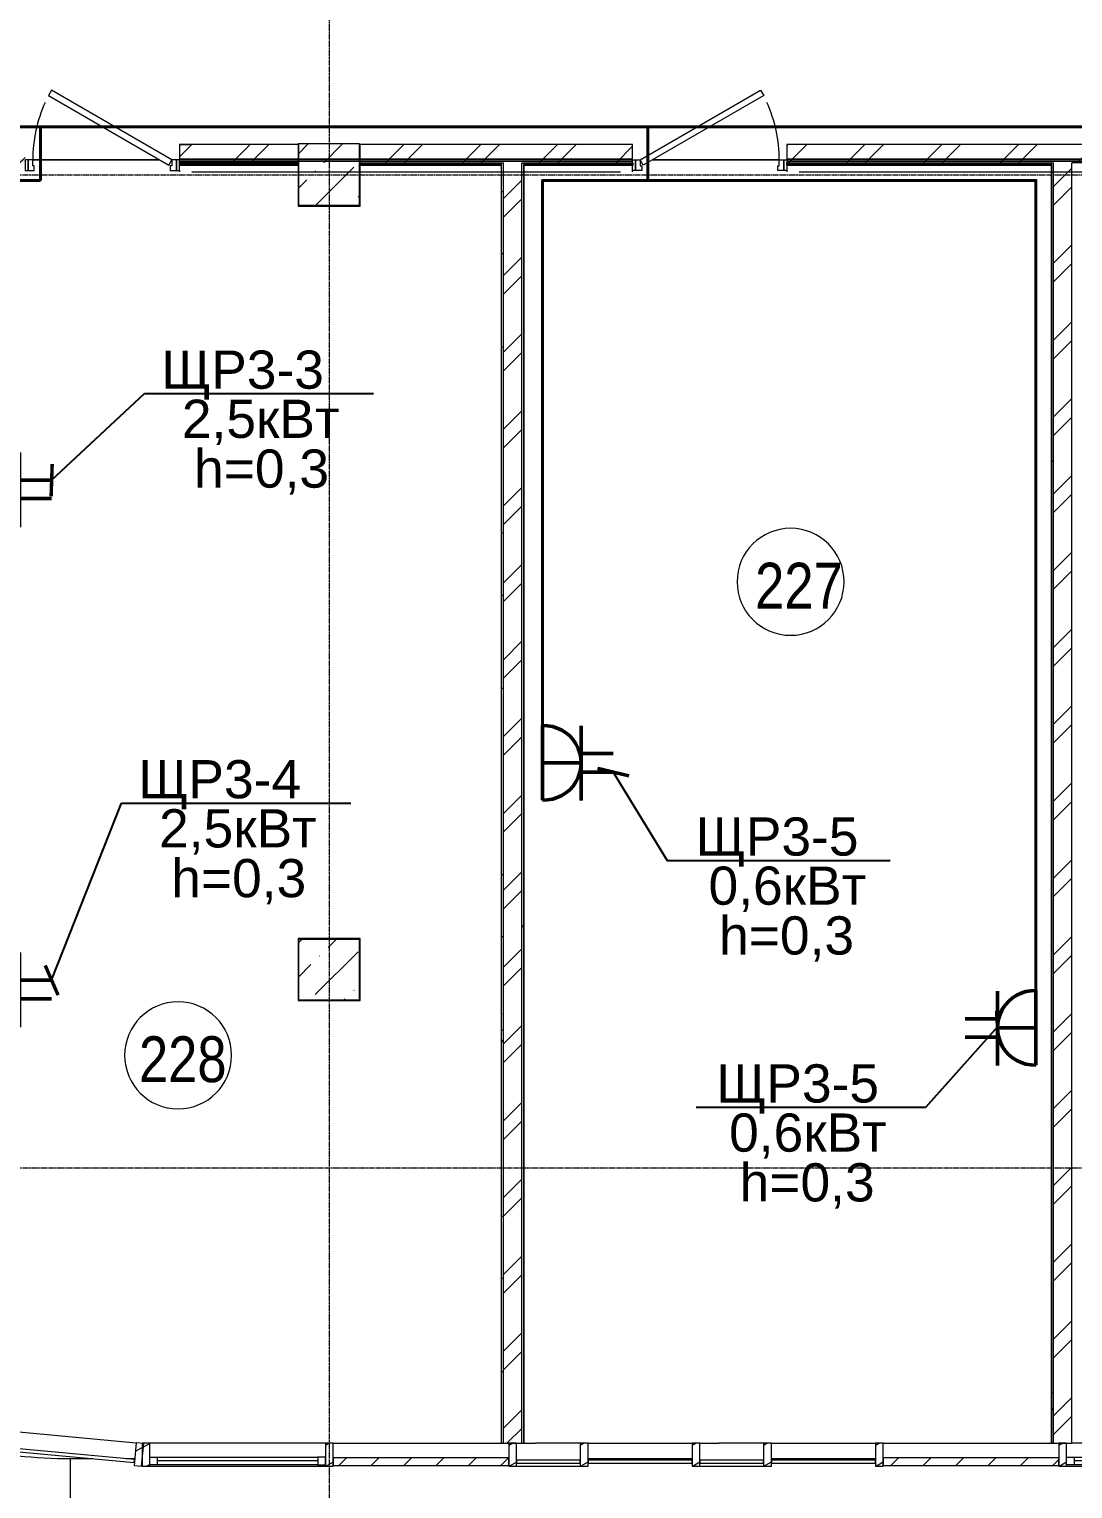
# Model space of a CAD drawing. Header units: metres. Extents: x 3659 to 143627, y -64119 to 51337.
# Drawn here: x 58099 to 64929, y -58883 to -49331 of the extents above; entities that cross this region are included whole.
import ezdxf

# ---------------------------------------------------------------- set-up
doc = ezdxf.new("R2010")
doc.units = ezdxf.units.M
doc.linetypes.add('ADSK_Линия сетки', pattern=[21, 12, -3, 3, -3])
for name, color, linetype, lineweight in [('A-AREA-IDEN', 7, 'Continuous', 9), ('A-DETL-MBND', 7, 'Continuous', 5), ('A-DOOR', 7, 'Continuous', 5), ('A-DOOR-FRAM', 7, 'Continuous', 13), ('A-FLOR', 7, 'Continuous', 5), ('A-GLAZ', 7, 'Continuous', 5), ('A-GLAZ-CURT', 7, 'Continuous', 5), ('A-GLAZ-CWMG', 7, 'Continuous', 5), ('A-WALL', 7, 'Continuous', 5), ('A-WALL-PATT', 7, 'Continuous', 18), ('S-COLS', 7, 'Continuous', 5), ('S-GRID', 7, 'Continuous', 9), ('Эл-свет раб.', 5, 'Continuous', 50), ('ЭЛ.сети', 5, 'Continuous', 100), ('ЭОМ', 7, 'Continuous', 40)]:
    doc.layers.add(name, color=color, linetype=linetype, lineweight=lineweight)
doc.styles.add('GOST Common_I_1', font='ARIALN.TTF', dxfattribs={"height": 300})
doc.styles.add('STYLE1', font='arial.ttf', dxfattribs={"height": 250})
doc.styles.add('ГОСТ 2.304', font='CS_Gost2304.shx', dxfattribs={"width": 0.85})
doc.dimstyles.new('СПДС', dxfattribs={"dimscale": 100, "dimtxt": 2.5, "dimasz": 2.5, "dimexe": 1.25, "dimexo": 0.625, "dimtad": 1, "dimdec": 0, "dimrnd": 0.001, "dimtxsty": 'ГОСТ 2.304', "dimblk": 'OBLIQUE', "dimcen": 2.5, "dimdle": 2, "dimadec": 0, "dimazin": 2, "dimtfac": 0.75, "dimtdec": 0, "dimtmove": 1, "dimatfit": 3, "dimfxl": 1, "dimtolj": 1, "dimarcsym": 1})
pattern_1 = [(45, (0, 0), (84.19025, 308.69666), [396.875, -79.375, 3.353, -76.022])]
pattern_2 = [(45, (0, 0), (-251.4472, 251.4472), []), (45, (0, 381), (-251.4472, 251.4472), [])]
pattern_3 = [(0, (0, 0), (812.8, 203.2), [33.528, -576.072, 33.528, -576.072, -3251.2]), (0, (0, 0), (812.8, 203.2), [-1219.2, 33.528, -1185.672, 33.528, -576.072, -1422.4]), (0, (0, 0), (812.8, 203.2), [-3048, 33.528, -372.872, 33.528, -982.472]), (120, (304.8, 101.6), (-582.37636, 602.30545), [33.528, -576.072, 33.528, -576.072, -3251.2]), (120, (304.8, 101.6), (-582.37636, 602.30545), [-1219.2, 33.528, -1185.672, 33.528, -576.072, -1422.4]), (120, (304.8, 101.6), (-582.37636, 602.30545), [-3048, 33.528, -372.872, 33.528, -982.472]), (240, (406.4, 508), (-230.42364, -805.50545), [33.528, -576.072, 33.528, -576.072, -3251.2]), (240, (406.4, 508), (-230.42364, -805.50545), [-1219.2, 33.528, -1185.672, 33.528, -576.072, -1422.4]), (240, (406.4, 508), (-230.42364, -805.50545), [-3048, 33.528, -372.872, 33.528, -982.472])]
pattern_4 = [(30, (0, 0), (-60, 103.92305), [])]
pattern_5 = [(0, (7e-11, -700), (812.8, 203.2), [33.528, -576.072, 33.528, -576.072, -3251.2]), (0, (7e-11, -700), (812.8, 203.2), [-1219.2, 33.528, -1185.672, 33.528, -576.072, -1422.4]), (0, (7e-11, -700), (812.8, 203.2), [-3048, 33.528, -372.872, 33.528, -982.472]), (120, (304.8, -598.4), (-582.37636, 602.30545), [33.528, -576.072, 33.528, -576.072, -3251.2]), (120, (304.8, -598.4), (-582.37636, 602.30545), [-1219.2, 33.528, -1185.672, 33.528, -576.072, -1422.4]), (120, (304.8, -598.4), (-582.37636, 602.30545), [-3048, 33.528, -372.872, 33.528, -982.472]), (240, (406.4, -192), (-230.42364, -805.50545), [33.528, -576.072, 33.528, -576.072, -3251.2]), (240, (406.4, -192), (-230.42364, -805.50545), [-1219.2, 33.528, -1185.672, 33.528, -576.072, -1422.4]), (240, (406.4, -192), (-230.42364, -805.50545), [-3048, 33.528, -372.872, 33.528, -982.472])]

# ---------------------------------------------------------------- blocks, each defined once
blk = doc.blocks.new('КДП АПК - КР_rvt-1-2 этаж')
at = {"layer": 'S-COLS', "lineweight": 20}
h = blk.add_hatch(dxfattribs=at)
h.set_pattern_fill('FP_137', color=256, style=0, pattern_type=2)
h.set_pattern_definition(pattern_1)
h.paths.add_polyline_path([(59862.7, -49845.6), (60262.7, -49845.6), (60262.7, -49445.6), (59862.7, -49445.6), (59862.7, -49686.5)], flags=0)
h = blk.add_hatch(dxfattribs=at)
h.set_pattern_fill('FP_137', color=256, style=0, pattern_type=2)
h.set_pattern_definition(pattern_1)
h.paths.add_polyline_path([(59862.7, -55045.6), (60262.7, -55045.6), (60262.7, -54645.6), (59862.7, -54645.6)], flags=0)
for p, q in [((60262.7, -49445.6), (59862.7, -49445.6)), ((59862.7, -49445.6), (59862.7, -49845.6)), ((60262.7, -49845.6), (60262.7, -49445.6)), ((59862.7, -49845.6), (60262.7, -49845.6)), ((60262.7, -54645.6), (59862.7, -54645.6)), ((59862.7, -54645.6), (59862.7, -55045.6)), ((60262.7, -55045.6), (60262.7, -54645.6)), ((59862.7, -55045.6), (60262.7, -55045.6))]:
    blk.add_line(p, q, dxfattribs=at)
blk = doc.blocks.new('Прямоугольный импост - 50 x 150мм-1636903-2 этаж')
at = {"layer": 'A-GLAZ-CWMG'}
h = blk.add_hatch(dxfattribs=at)
h.set_pattern_fill('FP_43', color=256, style=0, pattern_type=2)
h.set_pattern_definition([(150, (58837.65, 58705.49), (-60, -103.92305), [])])
h.paths.add_polyline_path([(0, -30), (-50, -30), (-50, 120), (0, 120)], flags=0)
at = {"layer": 'A-GLAZ-CWMG', "lineweight": 18}
for p, q in [((-50, -30), (-50, 120)), ((-50, 120), (0, 120)), ((0, 120), (0, -30)), ((0, -30), (-50, -30))]:
    blk.add_line(p, q, dxfattribs=at)
blk = doc.blocks.new('M_Тент витража777 - M_Тент витража одинарное справо-2392832-2 этаж')
at = {"layer": 'A-GLAZ', "lineweight": 13}
for p, q in [((-525, 20), (-575, 20)), ((-575, 20), (-575, -30)), ((-575, -30), (-575, 20)), ((-525, -30), (-525, 20)), ((525, -30), (525, 20)), ((525, 20), (575, 20)), ((575, 20), (575, -30)), ((575, 20), (575, -30)), ((-575, -30), (-525, -30)), ((-525, -4.6), (525, -4.6)), ((575, -30), (525, -30))]:
    blk.add_line(p, q, dxfattribs=at)
at = {"layer": 'A-GLAZ'}
for p, q in [((-525, 20), (525, 20)), ((525, -30), (-525, -30))]:
    blk.add_line(p, q, dxfattribs=at)
blk = doc.blocks.new('Системная панель - Сплошная-V46-2 этаж')
at = {"layer": 'A-GLAZ-CURT'}
h = blk.add_hatch(dxfattribs=at)
h.set_pattern_fill('FP_60', color=256, style=0, pattern_type=2)
h.set_pattern_definition([(225, (64262.65, -58705.49), (106.06602, -106.06602), [])])
h.paths.add_polyline_path([(575, 25), (-575, 25), (-575, -25), (575, -25)], flags=0)
at = {"layer": 'A-GLAZ-CURT', "lineweight": 13}
for p, q in [((575, 25), (-575, 25)), ((-575, 25), (-575, -25)), ((575, -25), (575, 25)), ((-575, -25), (575, -25))]:
    blk.add_line(p, q, dxfattribs=at)
blk = doc.blocks.new('Системная панель - Сплошная-V47-2 этаж')
at = {"layer": 'A-GLAZ-CURT'}
h = blk.add_hatch(dxfattribs=at)
h.set_pattern_fill('FP_61', color=256, style=0, pattern_type=2)
h.set_pattern_definition([(225, (60662.65, -58705.49), (106.06602, -106.06602), [])])
h.paths.add_polyline_path([(-575, 25), (-575, -25), (575, -25), (575, 25)], flags=0)
at = {"layer": 'A-GLAZ-CURT', "lineweight": 13}
for p, q in [((575, 25), (-575, 25)), ((-575, 25), (-575, -25)), ((575, -25), (575, 25)), ((-575, -25), (575, -25))]:
    blk.add_line(p, q, dxfattribs=at)
blk = doc.blocks.new('Прямоугольный импост - 50 x 150мм-V51-2 этаж')
at = {"layer": 'A-GLAZ-CWMG'}
h = blk.add_hatch(dxfattribs=at)
h.set_pattern_fill('FP_65', color=256, style=0, pattern_type=2)
h.set_pattern_definition([(150, (64862.65, 58705.49), (-60, -103.92305), [])])
h.paths.add_polyline_path([(25, -30), (-25, -30), (-25, 120), (25, 120)], flags=0)
at = {"layer": 'A-GLAZ-CWMG', "lineweight": 18}
for p, q in [((-25, -30), (-25, 120)), ((-25, 120), (25, 120)), ((25, 120), (25, -30)), ((25, -30), (-25, -30))]:
    blk.add_line(p, q, dxfattribs=at)
blk = doc.blocks.new('Прямоугольный импост - 50 x 150мм-V52-2 этаж')
at = {"layer": 'A-DETL-MBND'}
for p, q in [((66037.7, -58585.5), (64922.7, -58585.5)), ((64887.7, -58735.5), (66037.7, -58735.5))]:
    blk.add_line(p, q, dxfattribs=at)
blk = doc.blocks.new('Прямоугольный импост - 50 x 150мм-V53-2 этаж')
at = {"layer": 'A-GLAZ-CWMG'}
h = blk.add_hatch(dxfattribs=at)
h.set_pattern_fill('FP_66', color=256, style=0, pattern_type=2)
h.set_pattern_definition([(150, (63662.65, 58705.49), (-60, -103.92305), [])])
h.paths.add_polyline_path([(25, -30), (-25, -30), (-25, 120), (25, 120)], flags=0)
at = {"layer": 'A-GLAZ-CWMG', "lineweight": 18}
for p, q in [((-25, -30), (-25, 120)), ((-25, 120), (25, 120)), ((25, 120), (25, -30)), ((25, -30), (-25, -30))]:
    blk.add_line(p, q, dxfattribs=at)
blk = doc.blocks.new('Прямоугольный импост - 50 x 150мм-V54-2 этаж')
at = {"layer": 'A-GLAZ-CWMG'}
h = blk.add_hatch(dxfattribs=at)
h.set_pattern_fill('FP_67', color=256, style=0, pattern_type=2)
h.set_pattern_definition([(150, (62462.65, 58705.49), (-60, -103.92305), [])])
h.paths.add_polyline_path([(25, -30), (-25, -30), (-25, 120), (25, 120)], flags=0)
at = {"layer": 'A-GLAZ-CWMG', "lineweight": 18}
for p, q in [((-25, -30), (-25, 120)), ((-25, 120), (25, 120)), ((25, 120), (25, -30)), ((25, -30), (-25, -30))]:
    blk.add_line(p, q, dxfattribs=at)
blk = doc.blocks.new('Прямоугольный импост - 50 x 150мм-V55-2 этаж')
at = {"layer": 'A-GLAZ-CWMG'}
h = blk.add_hatch(dxfattribs=at)
h.set_pattern_fill('FP_68', color=256, style=0, pattern_type=2)
h.set_pattern_definition([(150, (61262.65, 58705.49), (-60, -103.92305), [])])
h.paths.add_polyline_path([(25, -30), (-25, -30), (-25, 120), (25, 120)], flags=0)
at = {"layer": 'A-GLAZ-CWMG', "lineweight": 18}
for p, q in [((-25, -30), (-25, 120)), ((-25, 120), (25, 120)), ((25, 120), (25, -30)), ((25, -30), (-25, -30))]:
    blk.add_line(p, q, dxfattribs=at)
blk = doc.blocks.new('Прямоугольный импост - 50 x 150мм-1003911-2 этаж')
at = {"layer": 'A-DETL-MBND'}
for p, q in [((34837.7, -40435.7), (33687.7, -40435.7)), ((33687.7, -40585.7), (34837.7, -40585.7))]:
    blk.add_line(p, q, dxfattribs=at)
blk = doc.blocks.new('Системная панель - С остеклением-1637639-2 этаж')
at = {"layer": 'A-GLAZ-CURT', "lineweight": 13}
for p, q in [((74437.7, -58695.5), (73757.1, -58695.5)), ((73757.1, -58695.5), (73757.1, -58715.5)), ((73757.1, -58715.5), (74437.7, -58715.5)), ((74437.7, -58715.5), (74437.7, -58695.5))]:
    blk.add_line(p, q, dxfattribs=at)
blk = doc.blocks.new('Прямоугольный импост - 50 x 150мм-V57-2 этаж')
at = {"layer": 'A-GLAZ-CWMG'}
h = blk.add_hatch(dxfattribs=at)
h.set_pattern_fill('FP_70', color=256, style=0, pattern_type=2)
h.set_pattern_definition([(150, (60062.65, 58705.49), (-60, -103.92305), [])])
h.paths.add_polyline_path([(25, -30), (-25, -30), (-25, 120), (25, 120)], flags=0)
at = {"layer": 'A-GLAZ-CWMG', "lineweight": 18}
for p, q in [((-25, -30), (-25, 120)), ((-25, 120), (25, 120)), ((25, 120), (25, -30)), ((25, -30), (-25, -30))]:
    blk.add_line(p, q, dxfattribs=at)
blk = doc.blocks.new('Системная панель - С остеклением-1637792-2 этаж')
at = {"layer": 'A-GLAZ-CURT', "lineweight": 13}
for p, q in [((610.5, 10), (-610.5, 10)), ((-610.5, 10), (-610.5, -10)), ((610.5, -10), (610.5, 10)), ((-610.5, -10), (610.5, -10))]:
    blk.add_line(p, q, dxfattribs=at)
blk = doc.blocks.new('Прямоугольный импост - 50 x 150мм-1636920-2 этаж')
at = {"layer": 'A-GLAZ-CWMG'}
h = blk.add_hatch(dxfattribs=at)
h.set_pattern_fill('FP_132', color=256, style=0, pattern_type=2)
h.set_pattern_definition([(324.707, (-64002.32, -53027.41), (69.33095, 97.94498), [])])
h.paths.add_polyline_path([(0, 30), (0, -120), (-50, -120), (-50, 30)], flags=0)
at = {"layer": 'A-GLAZ-CWMG', "lineweight": 18}
for p, q in [((-50, 30), (0, 30)), ((-50, -120), (-50, 30)), ((0, 30), (0, -120)), ((0, -120), (-50, -120))]:
    blk.add_line(p, q, dxfattribs=at)
blk = doc.blocks.new('AC_Дверь_Однопольная_ДеревяннаяВнутренняя_ГОСТ6629-88 - ДГ 21-10-2287262-2 этаж')
at = {"layer": 'A-DOOR', "lineweight": 13}
for p, q in [((-455, 40), (333.1, 495)), ((333.1, 495), (353.1, 460.4)), ((353.1, 460.4), (-435, 5.4)), ((-435, 5.4), (-455, 40))]:
    blk.add_line(p, q, dxfattribs=at)
at = {"layer": 'A-DOOR', "lineweight": 18}
for p, q in [((-505, 40), (-485, 40)), ((-505, -30), (-505, 40)), ((-485, 40), (-485, -30)), ((485, 40), (505, 40)), ((485, -30), (485, 40)), ((505, 40), (505, -30)), ((-485, -30), (-505, -30)), ((505, -30), (485, -30))]:
    blk.add_line(p, q, dxfattribs=at)
at = {"layer": 'A-DOOR'}
blk.add_arc((-455, 40), 910, 0, 24.26352, dxfattribs=at)
at = {"layer": 'A-DOOR-FRAM'}
for p, q in [((-485, 40), (-455, 40)), ((-485, -30), (-485, 40)), ((-455, 40), (-455, 0)), ((-455, 0), (-445, 0)), ((-445, 0), (-445, -30)), ((445, 0), (455, 0)), ((445, -30), (445, 0)), ((455, 40), (485, 40)), ((455, 0), (455, 40)), ((485, 40), (485, -30)), ((-445, -30), (-485, -30)), ((485, -30), (445, -30))]:
    blk.add_line(p, q, dxfattribs=at)
blk = doc.blocks.new('AC_Дверь_Однопольная_ДеревяннаяВнутренняя_ГОСТ6629-88 - ДГ 21-10Л-2270753-2 этаж')
at = {"layer": 'A-DOOR', "lineweight": 13}
for p, q in [((-333.1, 495), (-353.1, 460.4)), ((455, 40), (-333.1, 495)), ((-353.1, 460.4), (435, 5.4)), ((435, 5.4), (455, 40))]:
    blk.add_line(p, q, dxfattribs=at)
at = {"layer": 'A-DOOR', "lineweight": 18}
for p, q in [((-485, 40), (-505, 40)), ((-505, 40), (-505, -30)), ((-485, -30), (-485, 40)), ((505, 40), (485, 40)), ((485, 40), (485, -30)), ((505, -30), (505, 40)), ((-505, -30), (-485, -30)), ((485, -30), (505, -30))]:
    blk.add_line(p, q, dxfattribs=at)
at = {"layer": 'A-DOOR'}
blk.add_arc((455, 40), 910, 155.73648, 180, dxfattribs=at)
at = {"layer": 'A-DOOR-FRAM'}
for p, q in [((-455, 40), (-485, 40)), ((-485, 40), (-485, -30)), ((-455, 0), (-455, 40)), ((-445, 0), (-455, 0)), ((-445, -30), (-445, 0)), ((455, 0), (445, 0)), ((445, 0), (445, -30)), ((485, 40), (455, 40)), ((455, 40), (455, 0)), ((485, -30), (485, 40)), ((-485, -30), (-445, -30)), ((445, -30), (485, -30))]:
    blk.add_line(p, q, dxfattribs=at)
blk = doc.blocks.new('Системная панель - С остеклением-1637640-2 этаж')
at = {"layer": 'A-GLAZ-CURT', "lineweight": 13}
for p, q in [((83305, -58695.5), (82887.7, -58695.5)), ((82887.7, -58695.5), (82887.7, -58715.5)), ((82887.7, -58715.5), (83305, -58715.5)), ((83305, -58715.5), (83305, -58695.5))]:
    blk.add_line(p, q, dxfattribs=at)
blk = doc.blocks.new('двойная розетка штепсельная с заземляющим контактом скрытой установки IP20')
at = {"layer": 'Эл-свет раб.', "ltscale": 0.3}
for p, q in [((242830.7, -163233.1), (242830.7, -163443.7)), ((242951.4, -163233.1), (242951.4, -163443.7)), ((243132.4, -163443.7), (242644.8, -163443.7)), ((242891.1, -163695.8), (242891.1, -163443.6)), ((243134.9, -163695.8), (242647.2, -163695.8))]:
    blk.add_line(p, q, dxfattribs=at)
at = {"layer": 'Эл-свет раб.', "ltscale": 0.3, "extrusion": (0, 0, -1)}
blk.add_ellipse((242891.1, -163687.5), major_axis=(-172.5, 172.5), ratio=1, start_param=5.464002, end_param=8.673165, dxfattribs=at)
blk = doc.blocks.new('_Oblique')
at = {"color": 0, "linetype": 'ByBlock', "lineweight": -2}
blk.add_line((-0.5, -0.5), (0.5, 0.5), dxfattribs=at)
blk = doc.blocks.new('ПСС_Марка_помещения - Имя_2_5мм-224473-2 этаж')
at = {"layer": 'A-AREA-IDEN'}
for start, end in [(360, 180), (180, 360)]:
    blk.add_arc((-0.074, 0.039), 3.5, start, end, dxfattribs=at)

msp = doc.modelspace()

# ---------------------------------------------------------------- hatches: boundary and pattern name
at = {"layer": 'A-GLAZ-CWMG'}
h = msp.add_hatch(dxfattribs=at)
h.set_pattern_fill('FP_31', color=256, style=0, pattern_type=2)
h.set_pattern_definition(pattern_4)
h.paths.add_polyline_path([(61705.017, -58735.4621), (61757.1109, -58735.4621), (61757.1109, -58585.4621), (61705.017, -58585.4621)], flags=0)
h = msp.add_hatch(dxfattribs=at)
h.set_pattern_fill('FP_31', color=256, style=0, pattern_type=2)
h.set_pattern_definition(pattern_4)
h.paths.add_polyline_path([(62905.017, -58735.4621), (62957.1109, -58735.4621), (62957.1109, -58585.4621), (62905.017, -58585.4621)], flags=0)
at = {"layer": 'A-WALL-PATT', "lineweight": 5}
h = msp.add_hatch(dxfattribs=at)
h.set_pattern_fill('FP_1', color=256, style=0, pattern_type=2)
h.set_pattern_definition(pattern_2)
h.paths.add_polyline_path([(59839.3514, -50205.6443), (59862.6532, -50205.6443), (59862.6532, -50085.6443), (59082.6532, -50085.6443), (59082.6532, -50205.6443)], flags=0)
h.paths.add_polyline_path([(54262.6532, -50205.6443), (54522.6532, -50205.6443), (54522.6532, -50085.6443), (54262.6532, -50085.6443)], flags=0)
h.paths.add_polyline_path([(57654.6532, -50205.6443), (58072.6532, -50205.6443), (58072.6532, -50085.6443), (55532.6532, -50085.6443), (55532.6532, -50205.6443), (57642.6532, -50205.6443)], flags=0)
h = msp.add_hatch(dxfattribs=at)
h.set_pattern_fill('FP_1', color=256, style=0, pattern_type=2)
h.set_pattern_definition(pattern_2)
h.paths.add_polyline_path([(61337.6532, -50205.6443), (62047.6532, -50205.6443), (62047.6532, -50085.6443), (60262.6532, -50085.6443), (60262.6532, -50205.6443), (61334.6532, -50205.6443)], flags=0)
h.paths.add_polyline_path([(65862.6532, -50205.6443), (65862.6532, -50085.6443), (63057.6532, -50085.6443), (63057.6532, -50205.6443), (64987.8839, -50205.6443)], flags=0)
h = msp.add_hatch(dxfattribs=at)
h.set_pattern_fill('FP_40', color=256, style=0, pattern_type=2)
h.set_pattern_definition(pattern_5)
h.paths.add_polyline_path([(35862.6532, -50185.6443), (38522.6532, -50185.6443), (38522.6532, -50182.6443), (35862.6532, -50182.6443)], flags=0)
h.paths.add_polyline_path([(44462.2868, -50185.6443), (45652.6532, -50185.6443), (45652.6532, -50182.6443), (44462.2868, -50182.6443)], flags=0)
h.paths.add_polyline_path([(43364.0475, -50185.6443), (43452.2868, -50185.6443), (43452.2868, -50182.6443), (39532.6532, -50182.6443), (39532.6532, -50185.6443), (41304.6345, -50185.6443)], flags=0)
h.paths.add_polyline_path([(46662.6532, -50185.6443), (51182.6532, -50185.6443), (51182.6532, -50182.6443), (46662.6532, -50182.6443)], flags=0)
h.paths.add_polyline_path([(55532.6532, -50185.6443), (58072.6532, -50185.6443), (58072.6532, -50182.6443), (55532.6532, -50182.6443)], flags=0)
h.paths.add_polyline_path([(52192.6532, -50185.6443), (54522.6532, -50185.6443), (54522.6532, -50182.6443), (52192.6532, -50182.6443)], flags=0)
h.paths.add_polyline_path([(59082.6532, -50185.6443), (62047.6532, -50185.6443), (62047.6532, -50182.6443), (59082.6532, -50182.6443)], flags=0)
h.paths.add_polyline_path([(64987.8839, -50185.6443), (66522.6532, -50185.6443), (66522.6532, -50182.6443), (63057.6532, -50182.6443), (63057.6532, -50185.6443), (63958.1774, -50185.6443)], flags=0)
h.paths.add_polyline_path([(70136.4163, -50185.6443), (70202.6532, -50185.6443), (70202.6532, -50182.6443), (67532.6532, -50182.6443), (67532.6532, -50185.6443), (68077.0034, -50185.6443)], flags=0)
h.paths.add_polyline_path([(71212.6532, -50185.6443), (74557.6532, -50185.6443), (74557.6532, -50182.6443), (71212.6532, -50182.6443)], flags=0)
h.paths.add_polyline_path([(75567.6532, -50185.6443), (78260.6663, -50185.6443), (78260.6663, -50182.6443), (75567.6532, -50182.6443)], flags=0)
h = msp.add_hatch(dxfattribs=at)
h.set_pattern_fill('FP_40', color=256, style=0, pattern_type=2)
h.set_pattern_definition(pattern_5)
h.paths.add_polyline_path([(35875.1532, -50198.1443), (38522.6532, -50198.1443), (38522.6532, -50185.6443), (35875.1532, -50185.6443)], flags=0)
h.paths.add_polyline_path([(39532.6532, -50198.1443), (43452.2868, -50198.1443), (43452.2868, -50185.6443), (39532.6532, -50185.6443)], flags=0)
h.paths.add_polyline_path([(44462.2868, -50198.1443), (45652.6532, -50198.1443), (45652.6532, -50185.6443), (44462.2868, -50185.6443)], flags=0)
h.paths.add_polyline_path([(47482.8735, -50198.1443), (51182.6532, -50198.1443), (51182.6532, -50185.6443), (46662.6532, -50185.6443), (46662.6532, -50198.1443)], flags=0)
h.paths.add_polyline_path([(52192.6532, -50198.1443), (54522.6532, -50198.1443), (54522.6532, -50185.6443), (52192.6532, -50185.6443)], flags=0)
h.paths.add_polyline_path([(55532.6532, -50198.1443), (58072.6532, -50198.1443), (58072.6532, -50185.6443), (55532.6532, -50185.6443)], flags=0)
h.paths.add_polyline_path([(59082.6532, -50198.1443), (62047.6532, -50198.1443), (62047.6532, -50185.6443), (59082.6532, -50185.6443)], flags=0)
h.paths.add_polyline_path([(63057.6532, -50198.1443), (66522.6532, -50198.1443), (66522.6532, -50185.6443), (63057.6532, -50185.6443)], flags=0)
h.paths.add_polyline_path([(67532.6532, -50198.1443), (70202.6532, -50198.1443), (70202.6532, -50185.6443), (67532.6532, -50185.6443)], flags=0)
h.paths.add_polyline_path([(75567.6532, -50198.1443), (78262.6532, -50198.1443), (78262.6532, -50185.6443), (75567.6532, -50185.6443)], flags=0)
h.paths.add_polyline_path([(74557.6532, -50198.1443), (74557.6532, -50185.6443), (71212.6532, -50185.6443), (71212.6532, -50198.1443), (74255.2423, -50198.1443)], flags=0)
h = msp.add_hatch(dxfattribs=at)
h.set_pattern_fill('FP_40', color=256, style=0, pattern_type=2)
h.set_pattern_definition(pattern_3)
h.paths.add_polyline_path([(60262.6532, -50217.6443), (61202.6532, -50217.6443), (61202.6532, -50205.6443), (60262.6532, -50205.6443)], flags=0)
h = msp.add_hatch(dxfattribs=at)
h.set_pattern_fill('FP_40', color=256, style=0, pattern_type=2)
h.set_pattern_definition(pattern_3)
h.paths.add_polyline_path([(61190.6532, -50220.6443), (61190.6532, -50217.6443), (60265.6532, -50217.6443), (60265.6532, -50220.6443), (61187.6532, -50220.6443)], flags=0)
h = msp.add_hatch(dxfattribs=at)
h.set_pattern_fill('FP_40', color=256, style=0, pattern_type=2)
h.set_pattern_definition(pattern_3)
h.paths.add_polyline_path([(61190.6532, -58585.4621), (61190.6532, -50220.6443), (61187.6532, -50220.6443), (61187.6532, -58585.4621)], flags=0)
h = msp.add_hatch(dxfattribs=at)
h.set_pattern_fill('FP_40', color=256, style=0, pattern_type=2)
h.set_pattern_definition(pattern_3)
h.paths.add_polyline_path([(61190.6532, -58585.4621), (61202.6532, -58585.4621), (61202.6532, -50217.6443), (61190.6532, -50217.6443), (61190.6532, -57275.8297)], flags=0)
h = msp.add_hatch(dxfattribs=at)
h.set_pattern_fill('FP_1', color=256, style=0, pattern_type=2)
h.set_pattern_definition(pattern_2)
h.paths.add_polyline_path([(61202.6532, -58585.4621), (61322.6532, -58585.4621), (61322.6532, -50205.6443), (61202.6532, -50205.6443), (61202.6532, -57275.8297)], flags=0)
h = msp.add_hatch(dxfattribs=at)
h.set_pattern_fill('FP_40', color=256, style=0, pattern_type=2)
h.set_pattern_definition(pattern_3)
h.paths.add_polyline_path([(61334.6532, -58585.4621), (61334.6532, -50205.6443), (61322.6532, -50205.6443), (61322.6532, -58585.4621)], flags=0)
h = msp.add_hatch(dxfattribs=at)
h.set_pattern_fill('FP_40', color=256, style=0, pattern_type=2)
h.set_pattern_definition(pattern_3)
h.paths.add_polyline_path([(61337.6532, -58585.4621), (61337.6532, -50217.6443), (61334.6532, -50217.6443), (61334.6532, -58585.4621)], flags=0)
h = msp.add_hatch(dxfattribs=at)
h.set_pattern_fill('FP_40', color=256, style=0, pattern_type=2)
h.set_pattern_definition(pattern_3)
h.paths.add_polyline_path([(64790.6532, -58585.4621), (64790.6532, -50220.6443), (64787.6532, -50220.6443), (64787.6532, -58585.4621)], flags=0)
h = msp.add_hatch(dxfattribs=at)
h.set_pattern_fill('FP_40', color=256, style=0, pattern_type=2)
h.set_pattern_definition(pattern_3)
h.paths.add_polyline_path([(64802.6532, -58585.4621), (64802.6532, -50217.6443), (64790.6532, -50217.6443), (64790.6532, -58585.4621)], flags=0)
h = msp.add_hatch(dxfattribs=at)
h.set_pattern_fill('FP_1', color=256, style=0, pattern_type=2)
h.set_pattern_definition(pattern_2)
h.paths.add_polyline_path([(64802.6532, -58585.4621), (64922.6532, -58585.4621), (64922.6532, -50205.6443), (64802.6532, -50205.6443), (64802.6532, -57275.8297)], flags=0)

# ---------------------------------------------------------------- linework, layer by layer
at = {"layer": 'A-DETL-MBND'}
for p, q in [((58369.9839, -59585.6443), (58369.9839, -58685.6443)), ((58369.9839, -58685.6443), (58515.0879, -58685.6443)), ((58731.891, -58685.6443), (58789.2772, -58685.6443)), ((61757.1109, -58685.6443), (62437.6532, -58685.6443)), ((62957.1109, -58685.6443), (63637.6532, -58685.6443))]:
    msp.add_line(p, q, dxfattribs=at)
msp.add_arc((58369.9839, -55535.6443), 3150, 257.44258645, 270, dxfattribs=at)
at = {"layer": 'A-FLOR', "lineweight": 18}
for p, q in [((58952.6532, -50185.6443), (58122.6532, -50185.6443)), ((58122.6532, -50185.6443), (58952.6532, -50185.6443)), ((63007.6532, -50185.6443), (62177.6532, -50185.6443)), ((62177.6532, -50185.6443), (63007.6532, -50185.6443)), ((57642.6532, -58474.2741), (58798.9385, -58581.3977)), ((60087.6532, -58585.4621), (61187.6532, -58585.4621)), ((61337.6532, -58585.4621), (61412.5966, -58585.4621)), ((61757.1109, -58585.4621), (62437.6532, -58585.4621)), ((62487.6532, -58585.4621), (62612.5966, -58585.4621)), ((62957.1109, -58585.4621), (63637.6532, -58585.4621)), ((63687.6532, -58585.4621), (64787.6532, -58585.4621))]:
    msp.add_line(p, q, dxfattribs=at)
at = {"layer": 'A-GLAZ-CWMG'}
for p, q in [((61705.017, -58585.4621), (61412.5966, -58585.4621)), ((62905.017, -58585.4621), (62612.5966, -58585.4621)), ((61287.6532, -58735.4621), (61705.017, -58735.4621)), ((62487.6532, -58735.4621), (62905.017, -58735.4621))]:
    msp.add_line(p, q, dxfattribs=at)
at = {"layer": 'A-GLAZ-CWMG', "lineweight": 18}
for p, q in [((61705.017, -58585.4621), (61705.017, -58735.4621)), ((61757.1109, -58585.4621), (61705.017, -58585.4621)), ((61757.1109, -58735.4621), (61757.1109, -58585.4621)), ((62905.017, -58585.4621), (62905.017, -58735.4621)), ((62957.1109, -58585.4621), (62905.017, -58585.4621)), ((62957.1109, -58735.4621), (62957.1109, -58585.4621)), ((61705.017, -58735.4621), (61757.1109, -58735.4621)), ((62905.017, -58735.4621), (62957.1109, -58735.4621))]:
    msp.add_line(p, q, dxfattribs=at)
at = {"layer": 'A-WALL', "lineweight": 18}
for p, q in [((59862.6532, -50085.6443), (59082.6532, -50085.6443)), ((59082.6532, -50085.6443), (59082.6532, -50205.6443)), ((59862.6532, -50205.6443), (59862.6532, -50085.6443)), ((62047.6532, -50085.6443), (60262.6532, -50085.6443)), ((60262.6532, -50085.6443), (60262.6532, -50485.6443)), ((62047.6532, -50205.6443), (62047.6532, -50085.6443)), ((65862.6532, -50085.6443), (63057.6532, -50085.6443)), ((63057.6532, -50085.6443), (63057.6532, -50205.6443)), ((59079.6532, -50205.6443), (59079.6532, -50220.6443)), ((59079.6532, -50220.6443), (59859.6532, -50220.6443)), ((62047.6532, -50182.6443), (59082.6532, -50182.6443)), ((59082.6532, -50182.6443), (59082.6532, -50185.6443)), ((59859.6532, -50220.6443), (59859.6532, -50488.6443)), ((59862.6532, -50485.6443), (59862.6532, -50205.6443)), ((60262.6532, -50205.6443), (60265.6532, -50205.6443)), ((60265.6532, -50488.6443), (60265.6532, -50220.6443)), ((60265.6532, -50220.6443), (61187.6532, -50220.6443)), ((61187.6532, -50220.6443), (61187.6532, -58585.4621)), ((61337.6532, -58585.4621), (61337.6532, -50220.6443)), ((61337.6532, -50220.6443), (62050.6532, -50220.6443)), ((62047.6532, -50185.6443), (62047.6532, -50182.6443)), ((62050.6532, -50220.6443), (62050.6532, -50205.6443)), ((63054.6532, -50205.6443), (63054.6532, -50220.6443)), ((63054.6532, -50220.6443), (64787.6532, -50220.6443)), ((66522.6532, -50182.6443), (63057.6532, -50182.6443)), ((63057.6532, -50182.6443), (63057.6532, -50185.6443)), ((64787.6532, -50220.6443), (64787.6532, -58585.4621)), ((59082.6532, -50255.6443), (59082.6532, -50265.6443)), ((59162.6532, -50265.6443), (61967.6532, -50265.6443)), ((62047.6532, -50265.6443), (62047.6532, -50255.6443)), ((63057.6532, -50255.6443), (63057.6532, -50265.6443)), ((63137.6532, -50265.6443), (66442.6532, -50265.6443)), ((59859.6532, -50488.6443), (60265.6532, -50488.6443)), ((60262.6532, -50485.6443), (59862.6532, -50485.6443)), ((60265.6532, -55282.6443), (59859.6532, -55282.6443)), ((59859.6532, -55282.6443), (59859.6532, -55688.6443)), ((59862.6532, -55285.6443), (60262.6532, -55285.6443)), ((59862.6532, -55685.6443), (59862.6532, -55285.6443)), ((60262.6532, -55285.6443), (60262.6532, -55685.6443)), ((60265.6532, -55688.6443), (60265.6532, -55282.6443)), ((60262.6532, -55685.6443), (59862.6532, -55685.6443)), ((59859.6532, -55688.6443), (60265.6532, -55688.6443)), ((61187.6532, -58585.4621), (61337.6532, -58585.4621)), ((64787.6532, -58585.4621), (64922.6532, -58585.4621))]:
    msp.add_line(p, q, dxfattribs=at)
at = {"layer": 'A-WALL'}
for p, q in [((59082.6532, -50085.6443), (59162.6532, -50085.6443)), ((59862.6532, -50217.6443), (59079.6532, -50217.6443)), ((62047.6532, -50185.6443), (59082.6532, -50185.6443)), ((62047.6532, -50198.1443), (59082.6532, -50198.1443)), ((59082.6532, -50205.6443), (59862.6532, -50205.6443)), ((59862.6532, -50205.6443), (59082.6532, -50205.6443)), ((61190.6532, -50217.6443), (60262.6532, -50217.6443)), ((60265.6532, -50205.6443), (61202.6532, -50205.6443)), ((61190.6532, -58585.4621), (61190.6532, -50217.6443)), ((61202.6532, -58585.4621), (61202.6532, -50205.6443)), ((61322.6532, -58585.4621), (61322.6532, -50205.6443)), ((61322.6532, -50205.6443), (62047.6532, -50205.6443)), ((61334.6532, -50217.6443), (61334.6532, -58585.4621)), ((62050.6532, -50217.6443), (61334.6532, -50217.6443)), ((64790.6532, -50217.6443), (63054.6532, -50217.6443)), ((66522.6532, -50185.6443), (63057.6532, -50185.6443)), ((66522.6532, -50198.1443), (63057.6532, -50198.1443)), ((63057.6532, -50205.6443), (64802.6532, -50205.6443)), ((64790.6532, -58585.4621), (64790.6532, -50217.6443)), ((64802.6532, -58585.4621), (64802.6532, -50205.6443)), ((64922.6532, -58585.4621), (64922.6532, -50205.6443)), ((65862.6532, -50205.6443), (64922.6532, -50205.6443))]:
    msp.add_line(p, q, dxfattribs=at)
at = {"layer": 'S-GRID', "linetype": 'ADSK_Линия сетки'}
for p, q in [((60062.6532, -39055.6323), (60062.6532, -63301.3643)), ((95007.6236, -50285.6443), (30504.6406, -50285.6443)), ((95007.6236, -56785.6443), (31950.4397, -56785.6443))]:
    msp.add_line(p, q, dxfattribs=at)
at = {"layer": 'ЭЛ.сети', "color": 0, "lineweight": 40}
for points in [[(54622.6532, -49970.6443), (58172.6532, -49970.6443), (58172.6532, -50320.6443)], [(58172.6532, -49970.6443), (62147.6532, -49970.6443), (62147.6532, -50320.6443), (64687.6532, -50320.6443), (64687.6532, -55867.0141), (64687.6532, -55867.0141)], [(62147.6532, -49970.6443), (66622.6532, -49970.6443), (66622.6532, -50320.6443), (66365.6532, -50320.6443), (66365.6532, -50588.6443), (65022.6532, -50588.6443), (65022.6532, -55414.2123), (65022.6532, -58138.7412)], [(58172.6532, -50320.6443), (57783.5211, -50320.6443), (57783.5211, -55615.7561)], [(61458.645, -53888.804), (61458.645, -50320.6443), (62147.6532, -50320.6443)]]:
    msp.add_lwpolyline(points, dxfattribs=at)

# ---------------------------------------------------------------- block references
at = {"lineweight": 5}
msp.add_blockref('КДП АПК - КР_rvt-1-2 этаж', (-3, -637), dxfattribs=at)
at = {"layer": 'A-AREA-IDEN', "color": 18, "true_color": 0x000000, "xscale": 99.99999999999993, "yscale": 99.99999999999993, "zscale": 99.99999999999993}
for p in [(63089.275, -52951.6733), (59081.087, -56050.5915)]:
    msp.add_blockref('ПСС_Марка_помещения - Имя_2_5мм-224473-2 этаж', p, dxfattribs=at)
at = {"layer": 'A-DOOR'}
msp.add_blockref('AC_Дверь_Однопольная_ДеревяннаяВнутренняя_ГОСТ6629-88 - ДГ 21-10Л-2270753-2 этаж', (58577.6532, -50225.6443), dxfattribs=at)
at = {"layer": 'A-DOOR', "color": 8, "true_color": 0x7f7f7f}
msp.add_blockref('AC_Дверь_Однопольная_ДеревяннаяВнутренняя_ГОСТ6629-88 - ДГ 21-10-2287262-2 этаж', (62552.6532, -50225.6443), dxfattribs=at)
at = {"layer": 'A-GLAZ', "rotation": 180}
for p in [(59462.6532, -58705.4854), (65462.6532, -58705.4854)]:
    msp.add_blockref('M_Тент витража777 - M_Тент витража одинарное справо-2392832-2 этаж', p, dxfattribs=at)
at = {"layer": 'A-GLAZ-CURT'}
for name, p, rotation in [('Системная панель - С остеклением-1637792-2 этаж', (58179.9591, -58644.5536), 354.706963004895), ('Системная панель - Сплошная-V47-2 этаж', (60662.6532, -58705.4854), 180), ('Системная панель - Сплошная-V46-2 этаж', (64262.6532, -58705.4854), 180)]:
    msp.add_blockref(name, p, dxfattribs=dict(at, rotation=rotation))
for name, p in [('Системная панель - С остеклением-1637640-2 этаж', (-21600, 0)), ('Системная панель - С остеклением-1637639-2 этаж', (-12000, 0)), ('Системная панель - С остеклением-1637640-2 этаж', (-20400, 0)), ('Системная панель - С остеклением-1637639-2 этаж', (-10800, 0))]:
    msp.add_blockref(name, p, dxfattribs=at)
at = {"layer": 'A-GLAZ-CWMG', "extrusion": (0, 0, -1), "rotation": 185.293036995105}
msp.add_blockref('Прямоугольный импост - 50 x 150мм-1636920-2 этаж', (-58837.6532, -58705.4854), dxfattribs=at)
at = {"layer": 'A-GLAZ-CWMG', "extrusion": (0, 0, -1)}
for name, p in [('Прямоугольный импост - 50 x 150мм-1636903-2 этаж', (-58837.6532, -58705.4854)), ('Прямоугольный импост - 50 x 150мм-V57-2 этаж', (-60062.6532, -58705.4854)), ('Прямоугольный импост - 50 x 150мм-V55-2 этаж', (-61262.6532, -58705.4854)), ('Прямоугольный импост - 50 x 150мм-V54-2 этаж', (-62462.6532, -58705.4854)), ('Прямоугольный импост - 50 x 150мм-V53-2 этаж', (-63662.6532, -58705.4854)), ('Прямоугольный импост - 50 x 150мм-V51-2 этаж', (-64862.6532, -58705.4854))]:
    msp.add_blockref(name, p, dxfattribs=at)
at = {"layer": 'A-GLAZ-CWMG', "rotation": 180}
msp.add_blockref('Прямоугольный импост - 50 x 150мм-1003911-2 этаж', (93725.3064, -99171.1297), dxfattribs=at)
at = {"layer": 'A-GLAZ-CWMG'}
msp.add_blockref('Прямоугольный импост - 50 x 150мм-V52-2 этаж', (0, 0), dxfattribs=at)
at = {"layer": 'ЭОМ', "color": 0, "lineweight": 30, "xscale": -1, "rotation": 270}
for p in [(221479.3046, -295234.1987), (225154.4285, -297023.6794), (221479.3046, -298506.8117)]:
    msp.add_blockref('двойная розетка штепсельная с заземляющим контактом скрытой установки IP20', p, dxfattribs=at)
at = {"layer": 'ЭОМ', "color": 0, "lineweight": 30, "rotation": 90.00000000000001}
msp.add_blockref('двойная розетка штепсельная с заземляющим контактом скрытой установки IP20', (-99008.1304, -298758.0697), dxfattribs=at)

# ---------------------------------------------------------------- texts
at = {"layer": 'A-AREA-IDEN', "color": 18, "true_color": 0x000000, "char_height": 300, "attachment_point": 1, "style": 'GOST Common_I_1'}
for s, insert, width in [('227', (62849.5907, -52823.2134), 577.215), ('228', (58817.4027, -55922.1316), 634.9365)]:
    msp.add_mtext(s, dxfattribs=dict(at, insert=insert, width=width))
at = {"layer": 'Эл-свет раб.', "color": 7, "style": 'STYLE1'}
for s, p in [('ЩР3-3', (58962.8582, -51684.2878)), ('2,5кВт', (59098.2418, -52005.9278)), ('h=0,3', (59177.8854, -52331.7023, -386.7801)), ('ЩР3-4', (58813.6161, -54364.5418)), ('2,5кВт', (58948.9997, -54686.1818)), ('ЩР3-5', (62461.3336, -54739.5214)), ('h=0,3', (59028.6433, -55011.9563, -386.7801)), ('0,6кВт', (62544.8723, -55061.1614)), ('h=0,3', (62613.7622, -55386.9358, -386.7801)), ('ЩР3-5', (62595.7872, -56355.4143)), ('0,6кВт', (62679.3259, -56677.0543)), ('h=0,3', (62748.2158, -57002.8288, -386.7801))]:
    msp.add_text(s, height=250, dxfattribs=at).set_placement(p)

# ---------------------------------------------------------------- leaders
at = {"layer": 'ЭОМ', "lineweight": 25, "ltscale": 100}
for points in [[(58246.1664, -52282.8008), (58852.6841, -51716.021), (60352.6841, -51716.021)], [(61921.2903, -54192.9661), (62275.1965, -54771.2545), (63733.7391, -54771.2545)], [(58246.1664, -55555.4138), (58703.442, -54396.275), (60203.442, -54396.275)], [(64435.5238, -55861.1602), (63964.2765, -56387.1475), (62464.2765, -56387.1475)]]:
    msp.add_leader(points, dimstyle='СПДС', override={"dimasz": 1.5, "dimtad": 0, "dimldrblk": 'ArchTick', "dimfxl": 1.25, "dimtfill": 1, "dimlwd": 25}, dxfattribs=at)

doc.saveas('drawing.dxf')
